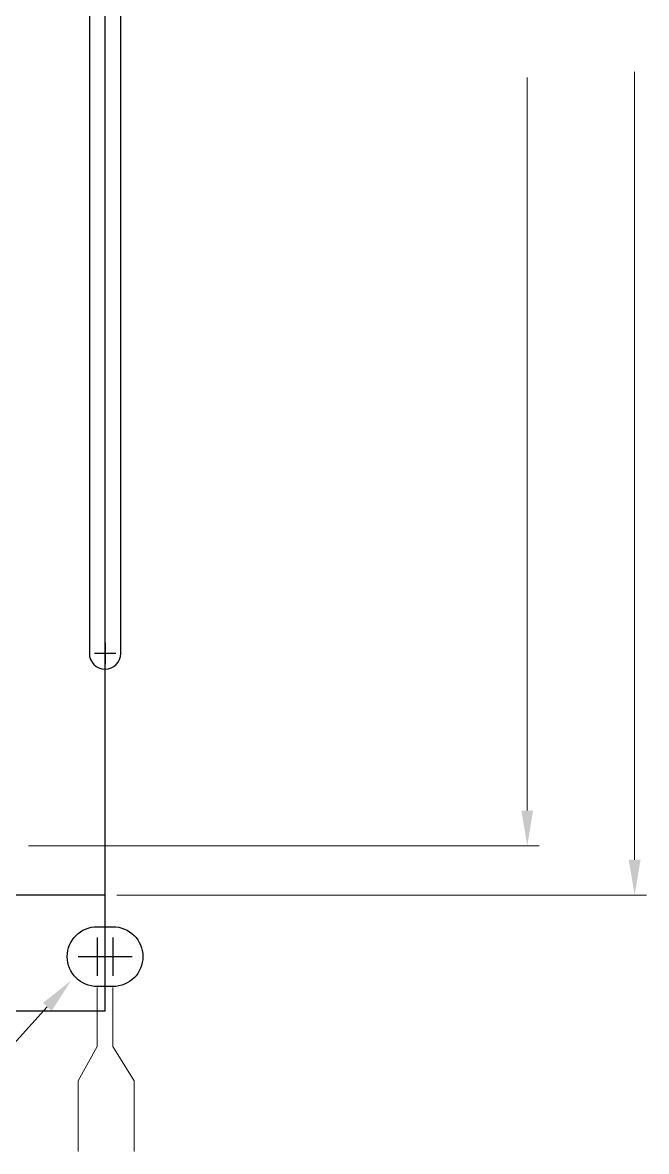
# Model space of a CAD drawing. Extents: x 741 to 839, y -25 to 98.
# Drawn here: x 821.35 to 837.23, y 18.19 to 46.91 of the extents above; entities that cross this region are included whole.
import ezdxf

# ---------------------------------------------------------------- set-up
doc = ezdxf.new("R2010")
doc.units = 0
for name, pattern in [('CENTER', [50.8, 31.75, -6.35, 6.35, -6.35]), ('CENTER2', [28.575, 19.05, -3.175, 3.175, -3.175]), ('HIDDEN', [0.375, 0.25, -0.125])]:
    doc.linetypes.add(name, pattern=pattern)
doc.layers.add('1D', color=4, linetype='Continuous')
doc.layers.add('中心线', color=1, linetype='CENTER2')
doc.layers.add('top', color=7, linetype='Continuous', lineweight=25)
doc.layers.add('标注线', color=3, linetype='Continuous', lineweight=9)

msp = doc.modelspace()

# ---------------------------------------------------------------- linework, layer by layer
at = {"layer": '1D'}
for p, q in [((823.4518, 31.1319, 0.1909), (823.4518, 30.5895, 0.1909)), ((823.723, 30.8607, 0.1909), (823.1806, 30.8607, 0.1909))]:
    msp.add_line(p, q, dxfattribs=at)
at = {"layer": '1D', "color": 2, "linetype": 'HIDDEN', "ltscale": 15}
msp.add_line((823.4518, 24.7107, 0.1909), (757.7018, 24.7107, 0.1909), dxfattribs=at)
at = {"layer": 'top'}
msp.add_line((823.4518, 21.7607, 0.1909), (758.7018, 21.7607, 0.1909), dxfattribs=at)
at = {"layer": 'top', "elevation": 0.1909}
for points in [[(823.0518, 30.8607, 1), (823.8518, 30.8607), (823.8518, 53.0607, 1), (823.0518, 53.0607)], [(823.2518, 22.3837, -1), (823.2518, 23.9077), (823.6518, 23.9077, -1), (823.6518, 22.3837)]]:
    msp.add_lwpolyline(points, format="xyb", close=True, dxfattribs=at)
at = {"layer": '中心线', "linetype": 'CENTER', "ltscale": 6}
msp.add_line((823.4518, 21.7607, 0.1909), (823.4518, 89.6607, 0.1909), dxfattribs=at)
at = {"layer": '中心线'}
for p, q in [((823.2518, 23.6331, 0.1909), (823.2518, 22.6582, 0.1909)), ((823.6518, 23.6331, 0.1909), (823.6518, 22.6582, 0.1909)), ((822.7644, 23.1457, 0.1909), (824.1392, 23.1457, 0.1909))]:
    msp.add_line(p, q, dxfattribs=at)
at = {"layer": '标注线'}
for p, q in [((834.1992, 26.8607, 0.1909), (834.1992, 45.5107, 0.1909)), ((836.9331, 25.6107, 0.1909), (836.9331, 45.6607, 0.1909)), ((821.5018, 25.9607, 0.1909), (834.4992, 25.9607, 0.1909)), ((823.7518, 24.7107, 0.1909), (837.2331, 24.7107, 0.1909)), ((823.2518, 22.3582, 0.1909), (823.2518, 20.8582, 0.1909)), ((823.6518, 22.3582, 0.1909), (823.6518, 20.8582, 0.1909)), ((821.9821, 21.8671, 0.1909), (819.9924, 19.6724, 0.1909)), ((823.2518, 20.8582, 0.1909), (822.7695, 19.9893, 0.1909)), ((823.6518, 20.8582, 0.1909), (824.1957, 19.9893, 0.1909)), ((822.7695, 19.9893, 0.1909), (822.7695, 18.1893, 0.1909)), ((824.1957, 19.9893, 0.1909), (824.1957, 18.1893, 0.1909))]:
    msp.add_line(p, q, dxfattribs=at)
for points in [[(834.0492, 26.8607, 0.1909), (834.3492, 26.8607, 0.1909), (834.1992, 25.9607, 0.1909)], [(836.7831, 25.6107, 0.1909), (837.0831, 25.6107, 0.1909), (836.9331, 24.7107, 0.1909)], [(821.871, 21.9678, 0.1909), (822.5866, 22.5339, 0.1909), (822.0932, 21.7663, 0.1909)]]:
    msp.add_solid(points, dxfattribs=at)

doc.saveas('drawing.dxf')
